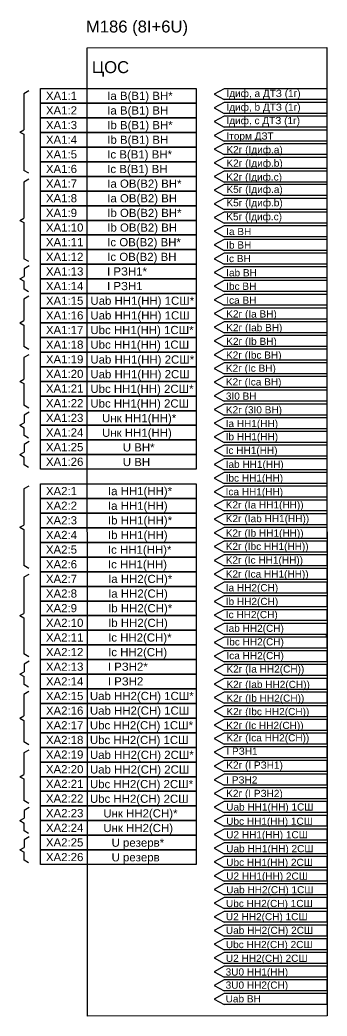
# Model space of a CAD drawing. Header units: millimetres. Extents: x 6 to 13069, y 2 to 2638.
# Drawn here: x 6567.8 to 6715.3, y 2145.9 to 2623.8 of the extents above; entities that cross this region are included whole.
import ezdxf

# ---------------------------------------------------------------- set-up
doc = ezdxf.new("R2010")
doc.units = ezdxf.units.MM
doc.styles.get("Standard").update_dxf_attribs({"font": 'arial.ttf'})

msp = doc.modelspace()

# ---------------------------------------------------------------- linework, layer by layer
for p, q in [((6665.86, 2590.79), (6661.08, 2588.16)), ((6715.17, 2590.79), (6665.86, 2590.79)), ((6715.17, 2590.79), (6715.17, 2585.53)), ((6572.13, 2589.77), (6569.68, 2588.37)), ((6569.68, 2588.37), (6569.69, 2571.09)), ((6661.08, 2588.16), (6665.86, 2585.53)), ((6715.17, 2585.53), (6665.86, 2585.53)), ((6665.86, 2584.21), (6661.08, 2581.58)), ((6661.08, 2581.58), (6665.86, 2578.95)), ((6715.17, 2584.21), (6665.86, 2584.21)), ((6715.17, 2584.21), (6715.17, 2578.95)), ((6665.86, 2577.63), (6661.08, 2575)), ((6715.17, 2578.95), (6665.86, 2578.95)), ((6715.17, 2577.63), (6665.86, 2577.63)), ((6715.17, 2577.63), (6715.17, 2572.37)), ((6567.81, 2569.99), (6569.69, 2571.09)), ((6661.08, 2575), (6665.86, 2572.37)), ((6665.86, 2570.9), (6661.08, 2568.27)), ((6715.17, 2572.37), (6665.86, 2572.37)), ((6715.17, 2570.9), (6665.86, 2570.9)), ((6715.17, 2570.9), (6715.17, 2565.64)), ((6567.81, 2569.99), (6569.69, 2568.92)), ((6569.69, 2568.92), (6569.7, 2551.61)), ((6661.08, 2568.27), (6665.86, 2565.64)), ((6665.86, 2564.4), (6661.08, 2561.77)), ((6661.08, 2561.77), (6665.86, 2559.14)), ((6715.17, 2565.64), (6665.86, 2565.64)), ((6715.17, 2564.4), (6665.86, 2564.4)), ((6715.17, 2564.4), (6715.17, 2559.14)), ((6665.86, 2557.82), (6661.08, 2555.19)), ((6715.17, 2559.14), (6665.86, 2559.14)), ((6715.17, 2557.82), (6665.86, 2557.82)), ((6715.17, 2557.82), (6715.17, 2552.56)), ((6661.08, 2555.19), (6665.86, 2552.56)), ((6715.17, 2552.56), (6665.86, 2552.56)), ((6572.13, 2547.4), (6569.68, 2546)), ((6572.13, 2550.19), (6569.7, 2551.61)), ((6665.86, 2551.25), (6661.08, 2548.62)), ((6661.08, 2548.62), (6665.86, 2545.99)), ((6715.17, 2551.25), (6665.86, 2551.25)), ((6715.17, 2551.25), (6715.17, 2545.99)), ((6569.68, 2546), (6569.69, 2528.72)), ((6665.86, 2544.75), (6661.08, 2542.12)), ((6715.17, 2545.99), (6665.86, 2545.99)), ((6715.17, 2544.75), (6665.86, 2544.75)), ((6715.17, 2544.75), (6715.17, 2539.49)), ((6661.08, 2542.12), (6665.86, 2539.49)), ((6665.86, 2538.17), (6661.08, 2535.54)), ((6715.17, 2539.49), (6665.86, 2539.49)), ((6715.17, 2538.17), (6665.86, 2538.17)), ((6715.17, 2538.17), (6715.17, 2532.91)), ((6661.08, 2535.54), (6665.86, 2532.91)), ((6715.17, 2532.91), (6665.86, 2532.91)), ((6567.81, 2527.62), (6569.69, 2528.72)), ((6665.86, 2531.59), (6661.08, 2528.96)), ((6661.08, 2528.96), (6665.86, 2526.33)), ((6715.17, 2531.59), (6665.86, 2531.59)), ((6715.17, 2531.59), (6715.17, 2526.33)), ((6567.81, 2527.62), (6569.69, 2526.55)), ((6569.69, 2526.55), (6569.7, 2509.24)), ((6665.86, 2525.02), (6661.08, 2522.38)), ((6715.17, 2526.33), (6665.86, 2526.33)), ((6715.17, 2525.02), (6665.86, 2525.02)), ((6715.17, 2525.02), (6715.17, 2519.75)), ((6661.08, 2522.38), (6665.86, 2519.75)), ((6665.86, 2518.44), (6661.08, 2515.81)), ((6715.17, 2519.75), (6665.86, 2519.75)), ((6715.17, 2518.44), (6665.86, 2518.44)), ((6715.17, 2518.44), (6715.17, 2513.18)), ((6661.08, 2515.81), (6665.86, 2513.18)), ((6572.13, 2507.81), (6569.7, 2509.24)), ((6665.86, 2511.86), (6661.08, 2509.23)), ((6661.08, 2509.23), (6665.86, 2506.6)), ((6715.17, 2513.18), (6665.86, 2513.18)), ((6715.17, 2511.86), (6665.86, 2511.86)), ((6715.17, 2511.86), (6715.17, 2506.6)), ((6572.24, 2505.83), (6569.81, 2504.41)), ((6569.81, 2504.41), (6569.81, 2500.7)), ((6665.86, 2505.28), (6661.08, 2502.65)), ((6715.17, 2506.6), (6665.86, 2506.6)), ((6715.17, 2505.28), (6665.86, 2505.28)), ((6715.17, 2505.28), (6715.17, 2500.02)), ((6567.81, 2499.53), (6569.81, 2500.7)), ((6567.81, 2499.53), (6569.81, 2498.38)), ((6661.08, 2502.65), (6665.86, 2500.02)), ((6715.17, 2500.02), (6665.86, 2500.02)), ((6569.81, 2494.62), (6569.81, 2498.38)), ((6571.98, 2493.35), (6569.81, 2494.62)), ((6665.86, 2498.71), (6661.08, 2496.08)), ((6661.08, 2496.08), (6665.86, 2493.45)), ((6715.17, 2498.71), (6665.86, 2498.71)), ((6715.17, 2498.71), (6715.17, 2493.45)), ((6572.13, 2491.25), (6569.68, 2489.85)), ((6569.68, 2489.85), (6569.69, 2479.56)), ((6665.86, 2492.13), (6661.08, 2489.5)), ((6715.17, 2493.45), (6665.86, 2493.45)), ((6715.17, 2492.13), (6665.86, 2492.13)), ((6715.17, 2492.13), (6715.17, 2486.87)), ((6661.08, 2489.5), (6665.86, 2486.87)), ((6665.86, 2485.55), (6661.08, 2482.92)), ((6715.17, 2486.87), (6665.86, 2486.87)), ((6715.17, 2485.55), (6665.86, 2485.55)), ((6715.17, 2485.55), (6715.17, 2480.29)), ((6661.08, 2482.92), (6665.86, 2480.29)), ((6715.17, 2480.29), (6665.86, 2480.29)), ((6567.81, 2478.46), (6569.69, 2479.56)), ((6567.81, 2478.46), (6569.69, 2477.39)), ((6569.69, 2477.39), (6569.7, 2467.1)), ((6665.86, 2478.98), (6661.08, 2476.35)), ((6661.08, 2476.35), (6665.86, 2473.71)), ((6715.17, 2478.98), (6665.86, 2478.98)), ((6715.17, 2478.98), (6715.17, 2473.71)), ((6665.86, 2472.4), (6661.08, 2469.77)), ((6715.17, 2473.71), (6665.86, 2473.71)), ((6715.17, 2472.4), (6665.86, 2472.4)), ((6715.17, 2472.4), (6715.17, 2467.14)), ((6572.13, 2465.68), (6569.7, 2467.1)), ((6661.08, 2469.77), (6665.86, 2467.14)), ((6665.86, 2465.82), (6661.08, 2463.19)), ((6715.17, 2467.14), (6665.86, 2467.14)), ((6715.17, 2465.82), (6665.86, 2465.82)), ((6715.17, 2465.82), (6715.17, 2460.56)), ((6572.13, 2463.16), (6569.68, 2461.76)), ((6569.68, 2461.76), (6569.69, 2451.47)), ((6661.08, 2463.19), (6665.86, 2460.56)), ((6665.86, 2459.24), (6661.08, 2456.61)), ((6661.08, 2456.61), (6665.86, 2453.98)), ((6715.17, 2460.56), (6665.86, 2460.56)), ((6715.17, 2459.24), (6665.86, 2459.24)), ((6715.17, 2459.24), (6715.17, 2453.98)), ((6567.81, 2450.37), (6569.69, 2451.47)), ((6665.86, 2452.67), (6661.08, 2450.04)), ((6715.17, 2453.98), (6665.86, 2453.98)), ((6715.17, 2452.67), (6665.86, 2452.67)), ((6715.17, 2452.67), (6715.17, 2447.41)), ((6567.81, 2450.37), (6569.69, 2449.3)), ((6569.69, 2449.3), (6569.7, 2439.01)), ((6661.08, 2450.04), (6665.86, 2447.41)), ((6715.17, 2447.41), (6665.86, 2447.41)), ((6665.86, 2446.09), (6661.08, 2443.46)), ((6661.08, 2443.46), (6665.86, 2440.83)), ((6715.17, 2446.09), (6665.86, 2446.09)), ((6715.17, 2446.09), (6715.17, 2440.83)), ((6572.13, 2437.59), (6569.7, 2439.01)), ((6665.86, 2439.51), (6661.08, 2436.88)), ((6715.17, 2440.83), (6665.86, 2440.83)), ((6715.17, 2439.51), (6665.86, 2439.51)), ((6715.17, 2439.51), (6715.17, 2434.25)), ((6572.24, 2435.6), (6569.81, 2434.18)), ((6569.81, 2434.18), (6569.81, 2430.47)), ((6661.08, 2436.88), (6665.86, 2434.25)), ((6665.86, 2432.94), (6661.08, 2430.31)), ((6715.17, 2434.25), (6665.86, 2434.25)), ((6715.17, 2432.94), (6665.86, 2432.94)), ((6715.17, 2432.94), (6715.17, 2427.67)), ((6567.81, 2429.3), (6569.81, 2430.47)), ((6567.81, 2429.3), (6569.81, 2428.15)), ((6569.81, 2424.39), (6569.81, 2428.15)), ((6661.08, 2430.31), (6665.86, 2427.67)), ((6715.17, 2427.67), (6665.86, 2427.67)), ((6571.98, 2423.12), (6569.81, 2424.39)), ((6665.86, 2426.36), (6661.08, 2423.73)), ((6661.08, 2423.73), (6665.86, 2421.1)), ((6715.17, 2426.36), (6665.86, 2426.36)), ((6715.17, 2426.36), (6715.17, 2421.1)), ((6572.24, 2421.55), (6569.81, 2420.13)), ((6569.81, 2420.13), (6569.81, 2416.42)), ((6665.86, 2419.78), (6661.08, 2417.15)), ((6715.17, 2421.1), (6665.86, 2421.1)), ((6715.17, 2419.78), (6665.86, 2419.78)), ((6715.17, 2419.78), (6715.17, 2414.52)), ((6567.81, 2415.25), (6569.81, 2416.42)), ((6567.81, 2415.25), (6569.81, 2414.1)), ((6569.81, 2410.34), (6569.81, 2414.1)), ((6661.08, 2417.15), (6665.86, 2414.52)), ((6665.86, 2413.21), (6661.08, 2410.57)), ((6715.17, 2414.52), (6665.86, 2414.52)), ((6715.17, 2413.21), (6665.86, 2413.21)), ((6715.17, 2413.21), (6715.17, 2407.94)), ((6571.98, 2409.07), (6569.81, 2410.34)), ((6661.08, 2410.57), (6665.86, 2407.94)), ((6665.86, 2406.63), (6661.08, 2404)), ((6661.08, 2404), (6665.86, 2401.37)), ((6715.17, 2407.94), (6665.86, 2407.94)), ((6715.17, 2406.63), (6665.86, 2406.63)), ((6715.17, 2406.63), (6715.17, 2401.37)), ((6572.13, 2400.15), (6569.68, 2398.76)), ((6665.86, 2400.05), (6661.08, 2397.42)), ((6715.17, 2401.37), (6665.86, 2401.37)), ((6715.17, 2400.05), (6665.86, 2400.05)), ((6715.17, 2400.05), (6715.17, 2394.79)), ((6569.68, 2398.76), (6569.69, 2381.48)), ((6661.08, 2397.42), (6665.86, 2394.79)), ((6715.17, 2394.79), (6665.86, 2394.79)), ((6665.86, 2393.47), (6661.08, 2390.84)), ((6661.08, 2390.84), (6665.86, 2388.21)), ((6715.17, 2393.47), (6665.86, 2393.47)), ((6715.17, 2393.47), (6715.17, 2388.21)), ((6665.86, 2386.9), (6661.08, 2384.27)), ((6715.17, 2388.21), (6665.86, 2388.21)), ((6715.17, 2386.9), (6665.86, 2386.9)), ((6715.17, 2386.9), (6715.17, 2381.63)), ((6567.81, 2380.37), (6569.69, 2381.48)), ((6567.81, 2380.37), (6569.69, 2379.31)), ((6661.08, 2384.27), (6665.86, 2381.63)), ((6665.86, 2380.32), (6661.08, 2377.69)), ((6715.17, 2381.63), (6665.86, 2381.63)), ((6715.17, 2380.32), (6665.86, 2380.32)), ((6715.17, 2380.32), (6715.17, 2375.06)), ((6569.69, 2379.31), (6569.7, 2361.99)), ((6661.08, 2377.69), (6665.86, 2375.06)), ((6715.17, 2375.06), (6665.86, 2375.06)), ((6665.86, 2373.74), (6661.08, 2371.11)), ((6661.08, 2371.11), (6665.86, 2368.48)), ((6715.17, 2373.74), (6665.86, 2373.74)), ((6715.17, 2373.74), (6715.17, 2368.48)), ((6665.86, 2367.17), (6661.08, 2364.53)), ((6715.17, 2368.48), (6665.86, 2368.48)), ((6715.17, 2367.17), (6665.86, 2367.17)), ((6715.17, 2367.17), (6715.17, 2361.9)), ((6572.13, 2360.57), (6569.7, 2361.99)), ((6661.08, 2364.53), (6665.86, 2361.9)), ((6665.86, 2360.59), (6661.08, 2357.96)), ((6715.17, 2361.9), (6665.86, 2361.9)), ((6715.17, 2360.59), (6665.86, 2360.59)), ((6715.17, 2360.59), (6715.17, 2355.33)), ((6572.13, 2357.78), (6569.68, 2356.39)), ((6569.68, 2356.39), (6569.69, 2339.11)), ((6661.08, 2357.96), (6665.86, 2355.33)), ((6665.86, 2354.01), (6661.08, 2351.38)), ((6661.08, 2351.38), (6665.86, 2348.75)), ((6715.17, 2355.33), (6665.86, 2355.33)), ((6715.17, 2354.01), (6665.86, 2354.01)), ((6715.17, 2354.01), (6715.17, 2348.75)), ((6665.86, 2347.43), (6661.08, 2344.8)), ((6715.17, 2348.75), (6665.86, 2348.75)), ((6715.17, 2347.43), (6665.86, 2347.43)), ((6715.17, 2347.43), (6715.17, 2342.17)), ((6661.08, 2344.8), (6665.86, 2342.17)), ((6715.17, 2342.17), (6665.86, 2342.17)), ((6567.81, 2338), (6569.69, 2339.11)), ((6567.81, 2338), (6569.69, 2336.94)), ((6569.69, 2336.94), (6569.7, 2319.62)), ((6665.86, 2340.86), (6661.08, 2338.23)), ((6661.08, 2338.23), (6665.86, 2335.6)), ((6715.17, 2340.86), (6665.86, 2340.86)), ((6715.17, 2340.86), (6715.17, 2335.6)), ((6665.86, 2334.28), (6661.08, 2331.65)), ((6715.17, 2335.6), (6665.86, 2335.6)), ((6715.17, 2334.28), (6665.86, 2334.28)), ((6715.17, 2334.28), (6715.17, 2329.02)), ((6661.08, 2331.65), (6665.86, 2329.02)), ((6665.86, 2327.7), (6661.08, 2325.07)), ((6715.17, 2329.02), (6665.86, 2329.02)), ((6715.17, 2327.7), (6665.86, 2327.7)), ((6715.17, 2327.7), (6715.17, 2322.44)), ((6661.08, 2325.07), (6665.86, 2322.44)), ((6715.17, 2322.44), (6665.86, 2322.44)), ((6572.13, 2318.2), (6569.7, 2319.62)), ((6665.86, 2321.13), (6661.08, 2318.49)), ((6661.08, 2318.49), (6665.86, 2315.86)), ((6715.17, 2321.13), (6665.86, 2321.13)), ((6715.17, 2321.13), (6715.17, 2315.86)), ((6572.24, 2316.21), (6569.81, 2314.79)), ((6569.81, 2314.79), (6569.81, 2311.08)), ((6665.86, 2314.55), (6661.08, 2311.92)), ((6715.17, 2315.86), (6665.86, 2315.86)), ((6715.17, 2314.55), (6665.86, 2314.55)), ((6715.17, 2314.55), (6715.17, 2309.29)), ((6567.81, 2309.91), (6569.81, 2311.08)), ((6567.81, 2309.91), (6569.81, 2308.76)), ((6569.81, 2305), (6569.81, 2308.76)), ((6661.08, 2311.92), (6665.86, 2309.29)), ((6715.17, 2309.29), (6665.86, 2309.29)), ((6571.98, 2303.73), (6569.81, 2305)), ((6665.86, 2307.82), (6661.08, 2305.19)), ((6661.08, 2305.19), (6665.86, 2302.56)), ((6715.17, 2307.82), (6665.86, 2307.82)), ((6715.17, 2307.82), (6715.17, 2302.56)), ((6572.13, 2301.64), (6569.68, 2300.24)), ((6569.68, 2300.24), (6569.69, 2289.95)), ((6665.86, 2301.32), (6661.08, 2298.69)), ((6661.08, 2298.69), (6665.86, 2296.06)), ((6715.17, 2302.56), (6665.86, 2302.56)), ((6715.17, 2301.32), (6665.86, 2301.32)), ((6715.17, 2301.32), (6715.17, 2296.06)), ((6665.86, 2294.74), (6661.08, 2292.11)), ((6715.17, 2296.06), (6665.86, 2296.06)), ((6715.17, 2294.74), (6665.86, 2294.74)), ((6715.17, 2294.74), (6715.17, 2289.48)), ((6567.81, 2288.85), (6569.69, 2289.95)), ((6661.08, 2292.11), (6665.86, 2289.48)), ((6715.17, 2289.48), (6665.86, 2289.48)), ((6567.81, 2288.85), (6569.69, 2287.78)), ((6569.69, 2287.78), (6569.7, 2277.49)), ((6665.86, 2288.16), (6661.08, 2285.53)), ((6661.08, 2285.53), (6665.86, 2282.9)), ((6715.17, 2288.16), (6665.86, 2288.16)), ((6715.17, 2288.16), (6715.17, 2282.9)), ((6665.86, 2281.66), (6661.08, 2279.03)), ((6715.17, 2282.9), (6665.86, 2282.9)), ((6715.17, 2281.66), (6665.86, 2281.66)), ((6715.17, 2281.66), (6715.17, 2276.4)), ((6572.13, 2276.06), (6569.7, 2277.49)), ((6661.08, 2279.03), (6665.86, 2276.4)), ((6665.86, 2275.09), (6661.08, 2272.46)), ((6715.17, 2276.4), (6665.86, 2276.4)), ((6715.17, 2275.09), (6665.86, 2275.09)), ((6715.17, 2275.09), (6715.17, 2269.82)), ((6572.13, 2273.54), (6569.68, 2272.15)), ((6569.68, 2272.15), (6569.69, 2261.86)), ((6661.08, 2272.46), (6665.86, 2269.82)), ((6715.17, 2269.82), (6665.86, 2269.82)), ((6665.86, 2268.51), (6661.08, 2265.88)), ((6661.08, 2265.88), (6665.86, 2263.25)), ((6715.17, 2268.51), (6665.86, 2268.51)), ((6715.17, 2268.51), (6715.17, 2263.25)), ((6567.81, 2260.75), (6569.69, 2261.86)), ((6567.81, 2260.75), (6569.69, 2259.69)), ((6665.86, 2261.93), (6661.08, 2259.3)), ((6715.17, 2263.25), (6665.86, 2263.25)), ((6715.17, 2261.93), (6665.86, 2261.93)), ((6715.17, 2261.93), (6715.17, 2256.67)), ((6569.69, 2259.69), (6569.7, 2249.39)), ((6661.08, 2259.3), (6665.86, 2256.67)), ((6715.17, 2256.67), (6665.86, 2256.67)), ((6665.86, 2255.35), (6661.08, 2252.72)), ((6661.08, 2252.72), (6665.86, 2250.09)), ((6715.17, 2255.35), (6665.86, 2255.35)), ((6715.17, 2255.35), (6715.17, 2250.09)), ((6572.13, 2247.97), (6569.7, 2249.39)), ((6572.24, 2245.99), (6569.81, 2244.57)), ((6665.86, 2248.78), (6661.08, 2246.15)), ((6661.08, 2246.15), (6665.86, 2243.52)), ((6715.17, 2250.09), (6665.86, 2250.09)), ((6715.17, 2248.78), (6665.86, 2248.78)), ((6715.17, 2248.78), (6715.17, 2243.52)), ((6569.81, 2244.57), (6569.81, 2240.85)), ((6665.86, 2242.2), (6661.08, 2239.57)), ((6715.17, 2243.52), (6665.86, 2243.52)), ((6715.17, 2242.2), (6665.86, 2242.2)), ((6715.17, 2242.2), (6715.17, 2236.94)), ((6567.81, 2239.69), (6569.81, 2240.85)), ((6567.81, 2239.69), (6569.81, 2238.53)), ((6569.81, 2234.78), (6569.81, 2238.53)), ((6661.08, 2239.57), (6665.86, 2236.94)), ((6715.17, 2236.94), (6665.86, 2236.94)), ((6571.98, 2233.5), (6569.81, 2234.78)), ((6572.24, 2231.94), (6569.81, 2230.52)), ((6665.86, 2235.62), (6661.08, 2232.99)), ((6661.08, 2232.99), (6665.86, 2230.36)), ((6715.17, 2235.62), (6665.86, 2235.62)), ((6715.17, 2235.62), (6715.17, 2230.36)), ((6567.81, 2225.64), (6569.81, 2226.81)), ((6569.81, 2230.52), (6569.81, 2226.81)), ((6665.86, 2229.05), (6661.08, 2226.42)), ((6715.17, 2230.36), (6665.86, 2230.36)), ((6715.17, 2229.05), (6665.86, 2229.05)), ((6715.17, 2229.05), (6715.17, 2223.78)), ((6567.81, 2225.64), (6569.81, 2224.49)), ((6569.81, 2220.73), (6569.81, 2224.49)), ((6661.08, 2226.42), (6665.86, 2223.78)), ((6665.86, 2222.47), (6661.08, 2219.84)), ((6715.17, 2223.78), (6665.86, 2223.78)), ((6715.17, 2222.47), (6665.86, 2222.47)), ((6715.17, 2222.47), (6715.17, 2217.21)), ((6571.98, 2219.46), (6569.81, 2220.73)), ((6661.08, 2219.84), (6665.86, 2217.21)), ((6665.86, 2215.89), (6661.08, 2213.26)), ((6661.08, 2213.26), (6665.86, 2210.63)), ((6715.17, 2217.21), (6665.86, 2217.21)), ((6715.17, 2215.89), (6665.86, 2215.89)), ((6715.17, 2215.89), (6715.17, 2210.63)), ((6665.86, 2209.31), (6661.08, 2206.68)), ((6715.17, 2210.63), (6665.86, 2210.63)), ((6715.17, 2209.31), (6665.86, 2209.31)), ((6715.17, 2209.31), (6715.17, 2204.05)), ((6661.08, 2206.68), (6665.86, 2204.05)), ((6715.17, 2204.05), (6665.86, 2204.05)), ((6665.86, 2202.74), (6661.08, 2200.11)), ((6661.08, 2200.11), (6665.86, 2197.48)), ((6715.17, 2202.74), (6665.86, 2202.74)), ((6715.17, 2202.74), (6715.17, 2197.48)), ((6665.86, 2196.16), (6661.08, 2193.53)), ((6661.08, 2193.53), (6665.86, 2190.9)), ((6715.17, 2197.48), (6665.86, 2197.48)), ((6715.17, 2196.16), (6665.86, 2196.16)), ((6715.17, 2196.16), (6715.17, 2190.9)), ((6665.86, 2189.58), (6661.08, 2186.95)), ((6715.17, 2190.9), (6665.86, 2190.9)), ((6715.17, 2189.58), (6665.86, 2189.58)), ((6715.17, 2189.58), (6715.17, 2184.32)), ((6661.08, 2186.95), (6665.86, 2184.32)), ((6715.17, 2184.32), (6665.86, 2184.32)), ((6665.86, 2183.01), (6661.08, 2180.38)), ((6661.08, 2180.38), (6665.86, 2177.74)), ((6715.17, 2183.01), (6665.86, 2183.01)), ((6715.17, 2183.01), (6715.17, 2177.74)), ((6665.86, 2176.43), (6661.08, 2173.8)), ((6715.17, 2177.74), (6665.86, 2177.74)), ((6715.17, 2176.43), (6665.86, 2176.43)), ((6715.17, 2176.43), (6715.17, 2171.17)), ((6661.08, 2173.8), (6665.86, 2171.17)), ((6665.86, 2169.85), (6661.08, 2167.22)), ((6715.17, 2171.17), (6665.86, 2171.17)), ((6715.17, 2169.85), (6665.86, 2169.85)), ((6715.17, 2169.85), (6715.17, 2164.59)), ((6661.08, 2167.22), (6665.86, 2164.59)), ((6665.86, 2163.28), (6661.08, 2160.64)), ((6661.08, 2160.64), (6665.86, 2158.01)), ((6715.17, 2164.59), (6665.86, 2164.59)), ((6715.17, 2163.28), (6665.86, 2163.28)), ((6715.17, 2163.28), (6715.17, 2158.01)), ((6665.86, 2156.7), (6661.08, 2154.07)), ((6715.17, 2158.01), (6665.86, 2158.01)), ((6715.17, 2156.7), (6665.86, 2156.7)), ((6715.17, 2156.7), (6715.17, 2151.44)), ((6661.08, 2154.07), (6665.86, 2151.44)), ((6715.17, 2151.44), (6665.86, 2151.44))]:
    msp.add_line(p, q)
at = {"lineweight": 100}
msp.add_line((6715.17, 2329.02), (6715.17, 2327.7), dxfattribs=at)
for points in [[(6600.13, 2610.45), (6715.07, 2610.53), (6715.27, 2146), (6600.32, 2145.92)], [(6577.74, 2590.82), (6652.37, 2590.82), (6652.37, 2583.8), (6577.74, 2583.8)], [(6577.74, 2583.8), (6652.37, 2583.8), (6652.37, 2576.78), (6577.74, 2576.78)], [(6577.74, 2576.78), (6652.37, 2576.78), (6652.37, 2569.76), (6577.74, 2569.76)], [(6577.74, 2569.76), (6652.37, 2569.76), (6652.37, 2562.73), (6577.74, 2562.73)], [(6577.74, 2562.73), (6652.37, 2562.73), (6652.37, 2555.71), (6577.74, 2555.71)], [(6577.74, 2555.71), (6652.37, 2555.71), (6652.37, 2548.69), (6577.74, 2548.69)], [(6577.74, 2548.69), (6652.37, 2548.69), (6652.37, 2541.66), (6577.74, 2541.66)], [(6577.74, 2541.66), (6652.37, 2541.66), (6652.37, 2534.64), (6577.74, 2534.64)], [(6577.74, 2534.64), (6652.37, 2534.64), (6652.37, 2527.62), (6577.74, 2527.62)], [(6577.74, 2527.62), (6652.37, 2527.62), (6652.37, 2520.6), (6577.74, 2520.6)], [(6577.74, 2520.6), (6652.37, 2520.6), (6652.37, 2513.57), (6577.74, 2513.57)], [(6577.74, 2513.57), (6652.37, 2513.57), (6652.37, 2506.55), (6577.74, 2506.55)], [(6577.74, 2506.55), (6652.37, 2506.55), (6652.37, 2499.53), (6577.74, 2499.53)], [(6577.74, 2499.53), (6652.37, 2499.53), (6652.37, 2492.51), (6577.74, 2492.51)], [(6577.74, 2492.51), (6652.37, 2492.51), (6652.37, 2485.48), (6577.74, 2485.48)], [(6577.74, 2485.48), (6652.37, 2485.48), (6652.37, 2478.46), (6577.74, 2478.46)], [(6577.74, 2478.46), (6652.37, 2478.46), (6652.37, 2471.44), (6577.74, 2471.44)], [(6577.74, 2471.44), (6652.37, 2471.44), (6652.37, 2464.41), (6577.74, 2464.41)], [(6577.74, 2464.41), (6652.37, 2464.41), (6652.37, 2457.39), (6577.74, 2457.39)], [(6577.74, 2457.39), (6652.37, 2457.39), (6652.37, 2450.37), (6577.74, 2450.37)], [(6577.74, 2450.37), (6652.37, 2450.37), (6652.37, 2443.35), (6577.74, 2443.35)], [(6577.74, 2443.35), (6652.37, 2443.35), (6652.37, 2436.32), (6577.74, 2436.32)], [(6577.74, 2436.32), (6652.37, 2436.32), (6652.37, 2429.3), (6577.74, 2429.3)], [(6577.74, 2429.3), (6652.37, 2429.3), (6652.37, 2422.28), (6577.74, 2422.28)], [(6577.74, 2422.28), (6652.37, 2422.28), (6652.37, 2415.25), (6577.74, 2415.25)], [(6577.74, 2415.25), (6652.37, 2415.25), (6652.37, 2408.23), (6577.74, 2408.23)], [(6577.74, 2401.21), (6652.37, 2401.21), (6652.37, 2394.19), (6577.74, 2394.19)], [(6577.74, 2394.19), (6652.37, 2394.19), (6652.37, 2387.16), (6577.74, 2387.16)], [(6577.74, 2387.16), (6652.37, 2387.16), (6652.37, 2380.14), (6577.74, 2380.14)], [(6577.74, 2380.14), (6652.37, 2380.14), (6652.37, 2373.12), (6577.74, 2373.12)], [(6577.74, 2373.12), (6652.37, 2373.12), (6652.37, 2366.1), (6577.74, 2366.1)], [(6577.74, 2366.1), (6652.37, 2366.1), (6652.37, 2359.07), (6577.74, 2359.07)], [(6577.74, 2359.07), (6652.37, 2359.07), (6652.37, 2352.05), (6577.74, 2352.05)], [(6577.74, 2352.05), (6652.37, 2352.05), (6652.37, 2345.03), (6577.74, 2345.03)], [(6577.74, 2345.03), (6652.37, 2345.03), (6652.37, 2338), (6577.74, 2338)], [(6577.74, 2338), (6652.37, 2338), (6652.37, 2330.98), (6577.74, 2330.98)], [(6577.74, 2330.98), (6652.37, 2330.98), (6652.37, 2323.96), (6577.74, 2323.96)], [(6577.74, 2323.96), (6652.37, 2323.96), (6652.37, 2316.94), (6577.74, 2316.94)], [(6577.74, 2316.94), (6652.37, 2316.94), (6652.37, 2309.91), (6577.74, 2309.91)], [(6577.74, 2309.91), (6652.37, 2309.91), (6652.37, 2302.89), (6577.74, 2302.89)], [(6577.74, 2302.89), (6652.37, 2302.89), (6652.37, 2295.87), (6577.74, 2295.87)], [(6577.74, 2295.87), (6652.37, 2295.87), (6652.37, 2288.85), (6577.74, 2288.85)], [(6577.74, 2288.85), (6652.37, 2288.85), (6652.37, 2281.82), (6577.74, 2281.82)], [(6577.74, 2281.82), (6652.37, 2281.82), (6652.37, 2274.8), (6577.74, 2274.8)], [(6577.74, 2274.8), (6652.37, 2274.8), (6652.37, 2267.78), (6577.74, 2267.78)], [(6577.74, 2267.78), (6652.37, 2267.78), (6652.37, 2260.75), (6577.74, 2260.75)], [(6577.74, 2260.75), (6652.37, 2260.75), (6652.37, 2253.73), (6577.74, 2253.73)], [(6577.74, 2253.73), (6652.37, 2253.73), (6652.37, 2246.71), (6577.74, 2246.71)], [(6577.74, 2246.71), (6652.37, 2246.71), (6652.37, 2239.69), (6577.74, 2239.69)], [(6577.74, 2239.69), (6652.37, 2239.69), (6652.37, 2232.66), (6577.74, 2232.66)], [(6577.74, 2232.66), (6652.37, 2232.66), (6652.37, 2225.64), (6577.74, 2225.64)], [(6577.74, 2225.64), (6652.37, 2225.64), (6652.37, 2218.62), (6577.74, 2218.62)]]:
    msp.add_lwpolyline(points, close=True)

# ---------------------------------------------------------------- texts
for s, height, p in [('M186 (8I+6U)', 5.7136, (6599.5, 2617.75)), ('ЦОС', 5.714, (6602.35, 2598.26)), ('Iдиф, a ДТЗ (1г)', 3.4502, (6666.95, 2586.8)), ('XA1:1', 3.926, (6580.3, 2585.43)), ('Ia В(В1) ВН*', 3.9259, (6609.74, 2585.41)), ('XA1:2', 3.926, (6580.3, 2578.41)), ('Ia В(В1) ВН', 3.9259, (6609.74, 2578.39)), ('Iдиф, b ДТЗ (1г)', 3.4502, (6666.95, 2580.21)), ('Iдиф, c ДТЗ (1г)', 3.4502, (6666.95, 2573.77)), ('XA1:3', 3.926, (6580.3, 2571.39)), ('Ib В(В1) ВН*', 3.9259, (6609.74, 2571.36)), ('XA1:4', 3.926, (6580.3, 2564.36)), ('Ib В(В1) ВН', 3.9259, (6609.74, 2564.34)), ('Iторм ДЗТ', 3.45, (6666.95, 2566.37)), ('Ic В(В1) ВН*', 3.9259, (6609.74, 2557.32)), ('K2г (Iдиф.а)', 3.4502, (6666.95, 2559.79)), ('XA1:5', 3.926, (6580.3, 2557.34)), ('K2г (Iдиф.b)', 3.4502, (6666.95, 2553.35)), ('XA1:6', 3.926, (6580.3, 2550.32)), ('Ic В(В1) ВН', 3.9259, (6609.74, 2550.3)), ('XA1:7', 3.926, (6580.3, 2543.3)), ('Ia ОВ(В2) ВН*', 3.9259, (6609.74, 2543.27)), ('K2г (Iдиф.c)', 3.4502, (6666.89, 2546.72)), ('K5г (Iдиф.а)', 3.4502, (6666.95, 2540.77)), ('XA1:8', 3.926, (6580.3, 2536.27)), ('Ia ОВ(В2) ВН', 3.9259, (6609.74, 2536.25)), ('K5г (Iдиф.b)', 3.4502, (6666.95, 2534.33)), ('XA1:9', 3.926, (6580.3, 2529.25)), ('Ib ОВ(В2) ВН*', 3.9259, (6609.74, 2529.23)), ('K5г (Iдиф.c)', 3.4502, (6666.89, 2527.69)), ('XA1:10', 3.926, (6580.3, 2522.23)), ('Ib ОВ(В2) ВН', 3.9259, (6609.74, 2522.21)), ('Ia ВН', 3.45, (6666.84, 2520.56)), ('XA1:11', 3.926, (6580.3, 2515.21)), ('Ic ОВ(В2) ВН*', 3.9259, (6609.74, 2515.18)), ('Ib ВН', 3.45, (6666.84, 2514.09)), ('XA1:12', 3.926, (6580.3, 2508.18)), ('Ic ОВ(В2) ВН', 3.9259, (6609.74, 2508.16)), ('Ic ВН', 3.45, (6666.84, 2507.59)), ('XA1:13', 3.926, (6580.3, 2501.16)), ('I РЗН1*', 3.926, (6609.66, 2501.16)), ('Iab ВН', 3.45, (6666.84, 2500.76)), ('XA1:14', 3.926, (6580.3, 2494.14)), ('I РЗН1', 3.926, (6609.66, 2494.14)), ('Ibc ВН', 3.45, (6666.84, 2494.28)), ('XA1:15', 3.926, (6580.3, 2487.11)), ('Uab НН1(НН) 1СШ*', 3.9259, (6601.66, 2487.11)), ('Ica ВН', 3.45, (6666.86, 2487.6)), ('XA1:16', 3.926, (6580.3, 2480.09)), ('Uab НН1(НН) 1СШ', 3.9259, (6601.66, 2480.09)), ('K2г (Ia ВН)', 3.4502, (6666.86, 2481.02)), ('XA1:17', 3.926, (6580.3, 2473.07)), ('Ubc НН1(НН) 1СШ*', 3.9259, (6601.66, 2473.07)), ('K2г (Iab ВН)', 3.4502, (6666.86, 2474.44)), ('K2г (Ib ВН)', 3.4502, (6666.86, 2467.86)), ('XA1:18', 3.926, (6580.3, 2466.05)), ('Ubс НН1(НН) 1СШ', 3.9259, (6601.66, 2466.05)), ('XA1:19', 3.926, (6580.3, 2459.02)), ('Uab НН1(НН) 2СШ*', 3.9259, (6601.65, 2458.91)), ('K2г (Ibc ВН)', 3.4502, (6666.75, 2461.29)), ('K2г (Ic ВН)', 3.4502, (6666.69, 2454.99)), ('XA1:20', 3.926, (6580.3, 2452)), ('Uab НН1(НН) 2СШ', 3.9259, (6601.65, 2451.88)), ('K2г (Ica ВН)', 3.4502, (6666.69, 2448.41)), ('XA1:21', 3.926, (6580.3, 2444.98)), ('Ubc НН1(НН) 2СШ*', 3.9259, (6601.65, 2444.86)), ('XA1:22', 3.926, (6580.3, 2437.96)), ('Ubc НН1(НН) 2СШ', 3.9259, (6601.65, 2437.84)), ('3I0 ВН', 3.45, (6666.69, 2441.6)), ('K2г (3I0 ВН)', 3.4502, (6666.69, 2435.02)), ('XA1:23', 3.926, (6580.3, 2430.93)), ('Uнк НН1(НН)*', 3.9259, (6607.27, 2430.81)), ('XA1:24', 3.926, (6580.3, 2423.91)), ('Uнк НН1(НН)', 3.9259, (6607.27, 2423.79)), ('Ia НН1(НН)', 3.45, (6666.57, 2428.45)), ('Ib НН1(НН)', 3.45, (6666.58, 2422.15)), ('XA1:25', 3.926, (6580.3, 2416.89)), ('U ВН*', 3.926, (6617.22, 2416.77)), ('Ic НН1(НН)', 3.45, (6666.58, 2415.57)), ('XA1:26', 3.926, (6580.3, 2409.86)), ('U ВН', 3.926, (6617.22, 2409.75)), ('Iab НН1(НН)', 3.4502, (6666.58, 2408.88)), ('Ibc НН1(НН)', 3.4502, (6666.58, 2402.3)), ('XA2:1', 3.926, (6580.3, 2395.82)), ('Ia НН1(НН)*', 3.9259, (6610.08, 2395.8)), ('Ica НН1(НН)', 3.4502, (6666.56, 2395.72)), ('XA2:2', 3.926, (6580.3, 2388.8)), ('Ia НН1(НН)', 3.926, (6610.08, 2388.77)), ('K2г (Ia НН1(НН))', 3.4502, (6666.62, 2389.42)), ('XA2:3', 3.926, (6580.3, 2381.77)), ('Ib НН1(НН)*', 3.9259, (6610.08, 2381.75)), ('K2г (Iab НН1(НН))', 3.4502, (6666.62, 2382.85)), ('XA2:4', 3.926, (6580.3, 2374.75)), ('Ib НН1(НН)', 3.926, (6610.08, 2374.73)), ('K2г (Ib НН1(НН))', 3.4502, (6666.62, 2375.9)), ('XA2:5', 3.926, (6580.3, 2367.73)), ('Ic НН1(НН)*', 3.9259, (6610.08, 2367.7)), ('K2г (Ibc НН1(НН))', 3.4502, (6666.62, 2369.53)), ('K2г (Ic НН1(НН))', 3.4502, (6666.62, 2362.95)), ('XA2:6', 3.926, (6580.3, 2360.7)), ('Ic НН1(НН)', 3.926, (6610.08, 2360.68)), ('XA2:7', 3.926, (6580.3, 2353.68)), ('Ia НН2(СН)*', 3.9259, (6610.16, 2353.66)), ('K2г (Ica НН1(НН))', 3.4502, (6666.62, 2356.26)), ('Ia НН2(СН)', 3.45, (6666.62, 2349.68)), ('XA2:8', 3.926, (6580.3, 2346.66)), ('Ia НН2(СН)', 3.926, (6610.16, 2346.64)), ('Ib НН2(СН)', 3.45, (6666.64, 2343.1)), ('XA2:9', 3.926, (6580.3, 2339.64)), ('Ib НН2(СН)*', 3.9259, (6610.16, 2339.61)), ('Ib НН2(СН)', 3.926, (6610.16, 2332.59)), ('Ic НН2(СН)', 3.45, (6666.67, 2336.81)), ('XA2:10', 3.926, (6580.3, 2332.61)), ('Iab НН2(СН)', 3.4502, (6666.67, 2330.23)), ('XA2:11', 3.926, (6580.3, 2325.59)), ('Ic НН2(СН)*', 3.9259, (6610.16, 2325.57)), ('Ibc НН2(СН)', 3.4502, (6666.95, 2323.71)), ('XA2:12', 3.926, (6580.3, 2318.57)), ('Ic НН2(СН)', 3.926, (6610.16, 2318.55)), ('Ica НН2(СН)', 3.4502, (6666.95, 2317.12)), ('XA2:13', 3.926, (6580.3, 2311.55)), ('I РЗН2*', 3.926, (6610.02, 2311.55)), ('K2г (Ia НН2(СН))', 3.4502, (6666.95, 2310.68)), ('XA2:14', 3.926, (6580.3, 2304.52)), ('I РЗН2', 3.926, (6610.02, 2304.52)), ('K2г (Iab НН2(СН))', 3.4502, (6666.95, 2303.29)), ('XA2:15', 3.926, (6580.3, 2297.5)), ('Uab НН2(СН) 1СШ*', 3.9259, (6601.41, 2297.5)), ('K2г (Ib НН2(СН))', 3.4502, (6666.95, 2296.71)), ('XA2:16', 3.926, (6580.3, 2290.48)), ('Uab НН2(СН) 1СШ', 3.9259, (6601.41, 2290.48)), ('K2г (Ibc НН2(СН))', 3.4502, (6666.95, 2290.27)), ('XA2:17', 3.926, (6580.3, 2283.45)), ('Ubc НН2(СН) 1СШ*', 3.9259, (6601.41, 2283.45)), ('K2г (Ic НН2(СН))', 3.4502, (6666.89, 2283.63)), ('XA2:18', 3.926, (6580.3, 2276.43)), ('Ubc НН2(СН) 1СШ', 3.9259, (6601.41, 2276.43)), ('K2г (Ica НН2(СН))', 3.4502, (6666.95, 2277.68)), ('I РЗН1', 3.45, (6666.95, 2271.24)), ('XA2:19', 3.926, (6580.3, 2269.41)), ('Uab НН2(СН) 2СШ*', 3.9259, (6601.44, 2269.29)), ('XA2:20', 3.926, (6580.3, 2262.39)), ('Uab НН2(СН) 2СШ', 3.9259, (6601.44, 2262.27)), ('K2г (I РЗН1)', 3.4502, (6666.89, 2264.61)), ('I РЗН2', 3.45, (6666.84, 2257.48)), ('XA2:21', 3.926, (6580.3, 2255.36)), ('Ubc НН2(СН) 2СШ*', 3.9259, (6601.44, 2255.25)), ('XA2:22', 3.926, (6580.3, 2248.34)), ('Ubc НН2(СН) 2СШ', 3.9259, (6601.44, 2248.22)), ('K2г (I РЗН2)', 3.4502, (6666.84, 2251)), ('Uab НН1(НН) 1СШ', 3.4502, (6666.84, 2244.51)), ('XA2:23', 3.926, (6580.3, 2241.32)), ('Uнк НН2(СН)*', 3.9259, (6607.87, 2241.2)), ('Ubc НН1(НН) 1СШ', 3.4502, (6666.84, 2237.67)), ('XA2:24', 3.926, (6580.3, 2234.29)), ('Uнк НН2(СН)', 3.9259, (6607.87, 2234.18)), ('U2 НН1(НН) 1СШ', 3.4502, (6666.84, 2231.2)), ('XA2:25', 3.926, (6580.3, 2227.27)), ('U резерв*', 3.926, (6611.81, 2227.15)), ('Uab НН1(НН) 2СШ', 3.4502, (6666.86, 2224.51)), ('XA2:26', 3.926, (6580.3, 2220.25)), ('U резерв', 3.926, (6611.81, 2220.13)), ('Ubc НН1(НН) 2СШ', 3.4502, (6666.86, 2217.93)), ('U2 НН1(НН) 2СШ', 3.4502, (6666.86, 2211.36)), ('Uab НН2(СН) 1СШ', 3.4502, (6666.86, 2204.78)), ('Ubc НН2(СН) 1СШ', 3.4502, (6666.75, 2198.2)), ('U2 НН2(СН) 1СШ', 3.4502, (6666.69, 2191.9)), ('Uab НН2(СН) 2СШ', 3.4502, (6666.69, 2185.33)), ('Ubc НН2(СН) 2СШ', 3.4502, (6666.69, 2178.52)), ('U2 НН2(СН) 2СШ', 3.4502, (6666.69, 2171.94)), ('3U0 НН1(НН)', 3.4502, (6666.57, 2165.36)), ('3U0 НН2(СН)', 3.4502, (6666.58, 2159.06)), ('Uab ВН', 3.45, (6666.58, 2152.49))]:
    msp.add_text(s, height=height).set_placement(p)

doc.saveas('drawing.dxf')
